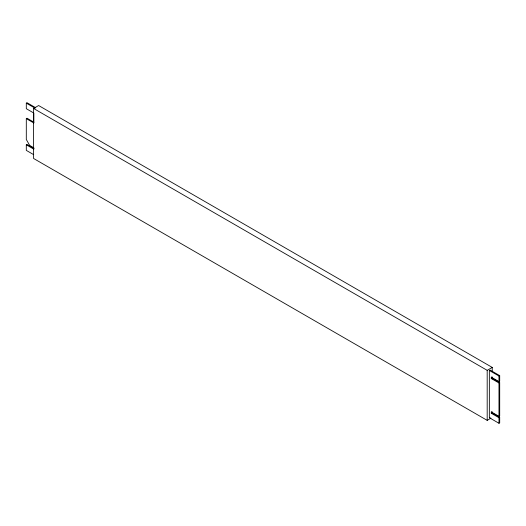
<?xml version="1.0" encoding="UTF-8"?>
<svg xmlns="http://www.w3.org/2000/svg" width="526" height="526" viewBox="0 0 526 526"><rect width="100%" height="100%" fill="white"/><g stroke="black" fill="none" stroke-linecap="round" stroke-linejoin="round"><path stroke-width="0.79" d="M33.71 154.664L26.3 150.383L26.3 144.821L33.848 149.18L33.848 147.852L29.699 145.459L26.3 139.475L26.3 118.646L33.848 123.005L33.848 113.051L26.3 108.698L26.3 103.135L27.023 102.721L35.781 107.777M490.975 418.17L487.188 420.359L33.572 158.471L33.572 108.448L38.622 105.529L492.237 367.418L492.237 371.52M26.3 118.646L27.023 118.225L33.881 122.19M26.3 144.821L27.023 144.407L33.881 148.365M33.572 108.448L487.188 370.337L492.237 367.418M489.351 370.475L490.074 370.061L499.7 375.617L499.7 381.179L498.977 381.593L491.277 377.149L491.277 378.536L498.977 382.981L499.7 382.566L499.7 415.915L498.977 416.329L491.277 411.884L491.277 413.272L498.977 417.723L499.7 417.302L499.7 422.865L498.977 423.279L489.351 417.723L489.351 370.475L498.977 376.037L499.7 375.617M491.277 378.536L492.001 378.122L499.7 382.566M491.277 413.272L492.001 412.857L499.7 417.302M489.351 417.723L490.074 417.302M26.3 103.135L35.058 108.198M498.977 376.037L498.977 381.593M498.977 382.981L498.977 416.329M498.977 417.723L498.977 423.279M492.237 377.26L492.237 378.904M492.001 376.728L492.001 378.122M492.001 411.47L492.001 412.857M487.188 370.337L487.188 420.359"/></g></svg>
